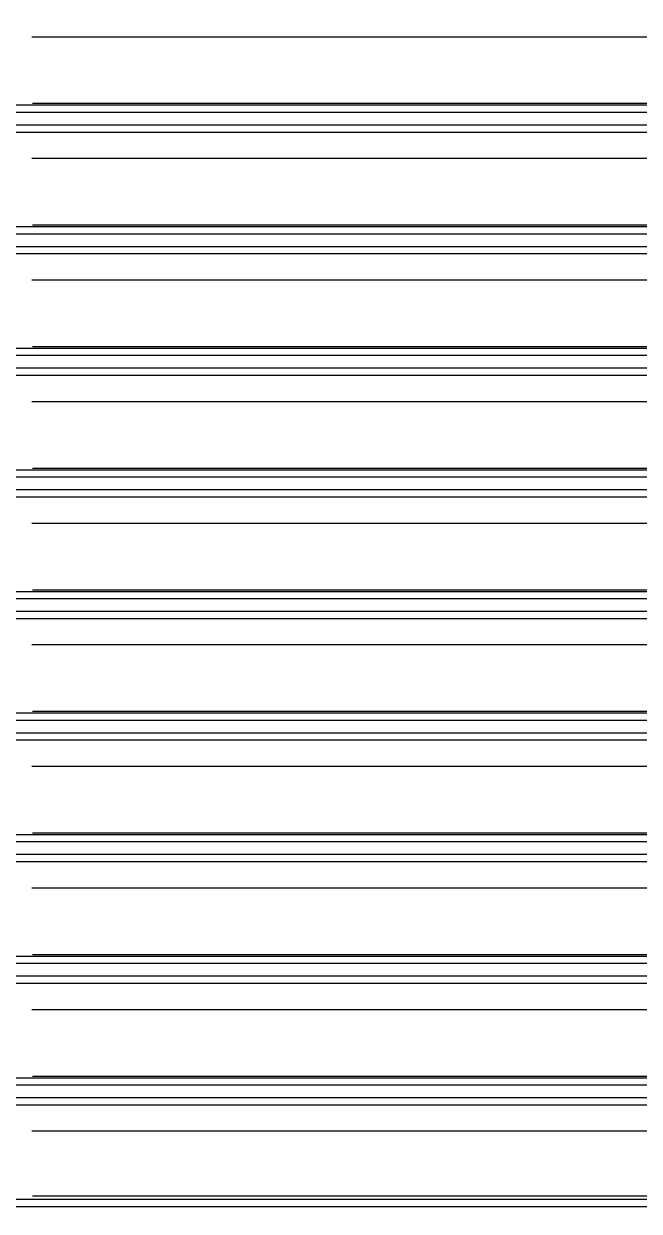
# Model space of a CAD drawing. Header units: millimetres. Extents: x -56261 to 196039, y 9480 to 100001.
# Drawn here: x 33486.8 to 33516.3, y 95736.9 to 95793.9 of the extents above; entities that cross this region are included whole.
import ezdxf

# ---------------------------------------------------------------- set-up
doc = ezdxf.new("R2010")
doc.units = ezdxf.units.MM
doc.set_wipeout_variables(frame=1)
doc.layers.add('SS-AIRCON', color=5, linetype='Continuous')
doc.layers.add('SS-TEXT', color=7, linetype='Continuous')

# ---------------------------------------------------------------- blocks, each defined once
blk = doc.blocks.new('I48T')
at = {"layer": 'SS-AIRCON', "color": 0, "linetype": 'Continuous'}
for p, q in [((599.9006, -0.68208), (-599.9007, -0.68208)), ((578.5326, -1.18017), (-578.5326, -1.18017)), ((211.5156, -1.40267), (294.9155, -1.40267)), ((211.5486, -5.96102), (294.9485, -5.96102)), ((-599.9007, -8.31793), (599.9006, -8.31793)), ((580.0736, -7.82954), (-580.0737, -7.82954)), ((599.9006, -9.23208), (-599.9007, -9.23208)), ((578.5326, -9.73017), (-578.5326, -9.73017)), ((294.9008, -9.84772), (211.5009, -9.84772)), ((211.5486, -14.51102), (294.9485, -14.51102)), ((580.0736, -16.37954), (-580.0737, -16.37954)), ((-599.9007, -16.86793), (599.9006, -16.86793)), ((599.9006, -17.78208), (-599.9007, -17.78208)), ((578.5326, -18.28017), (-578.5326, -18.28017)), ((294.9008, -18.39772), (211.5009, -18.39772)), ((211.5486, -23.06102), (294.9485, -23.06102)), ((580.0736, -24.92954), (-580.0737, -24.92954)), ((-599.9007, -25.41793), (599.9006, -25.41793)), ((599.9006, -26.33208), (-599.9007, -26.33208)), ((578.5326, -26.83017), (-578.5326, -26.83017)), ((294.9008, -26.94772), (211.5009, -26.94772)), ((211.5486, -31.61102), (294.9485, -31.61102)), ((-599.9007, -33.96793), (599.9006, -33.96793)), ((580.0736, -33.47954), (-580.0737, -33.47954)), ((599.9006, -34.88208), (-599.9007, -34.88208)), ((578.5326, -35.38017), (-578.5326, -35.38017)), ((294.9008, -35.49772), (211.5009, -35.49772)), ((211.5486, -40.16102), (294.9485, -40.16102)), ((-599.9007, -42.51793), (599.9006, -42.51793)), ((580.0736, -42.02954), (-580.0737, -42.02954)), ((599.9006, -43.43208), (-599.9007, -43.43208)), ((578.5326, -43.93017), (-578.5326, -43.93017)), ((294.9008, -44.04772), (211.5009, -44.04772)), ((211.5486, -48.71102), (294.9485, -48.71102)), ((580.0736, -50.57954), (-580.0737, -50.57954)), ((-599.9007, -51.06793), (599.9006, -51.06793)), ((599.9006, -51.98208), (-599.9007, -51.98208)), ((578.5326, -52.48017), (-578.5326, -52.48017)), ((294.9008, -52.59772), (211.5009, -52.59772)), ((211.5486, -57.26102), (294.9485, -57.26102)), ((580.0736, -59.12954), (-580.0737, -59.12954)), ((-599.9007, -59.61793), (599.9006, -59.61793)), ((599.9006, -60.53208), (-599.9007, -60.53208)), ((578.5326, -61.03017), (-578.5326, -61.03017)), ((294.9008, -61.14772), (211.5009, -61.14772)), ((211.5486, -65.81102), (294.9485, -65.81102)), ((-599.9007, -68.16793), (599.9006, -68.16793)), ((580.0736, -67.67954), (-580.0737, -67.67954)), ((599.9006, -69.08208), (-599.9007, -69.08208)), ((578.5326, -69.58017), (-578.5326, -69.58017)), ((294.9008, -69.69772), (211.5009, -69.69772)), ((211.5486, -74.36102), (294.9485, -74.36102)), ((-599.9007, -76.71793), (599.9006, -76.71793)), ((580.0736, -76.22954), (-580.0737, -76.22954)), ((599.9006, -77.63208), (-599.9007, -77.63208)), ((578.5326, -78.13017), (-578.5326, -78.13017)), ((294.9008, -78.24772), (211.5009, -78.24772)), ((211.5486, -82.91102), (294.9485, -82.91102))]:
    blk.add_line(p, q, dxfattribs=at)
blk = doc.blocks.new('A$C43DE16F2')
blk.add_wipeout([(0, 14550), (0, 0), (29100, 0), (29100, 14550)]).dxf.layer = 'SS-TEXT'
at = {"layer": 'SS-TEXT', "linetype": 'Continuous', "xscale": 1.577261091527505, "yscale": 1.577261091527505, "zscale": 1.577261091527505, "rotation": 180}
blk.add_blockref('I48T', (11081.92, 7128.46), dxfattribs=at)

msp = doc.modelspace()

# ---------------------------------------------------------------- block references
at = {"layer": 'SS-TEXT', "xscale": 0.4331186193392458, "yscale": 0.4331186193392458, "zscale": 0.4331186193392458}
msp.add_blockref('A$C43DE16F2', (28888.861, 92649.191), dxfattribs=at)

doc.saveas('drawing.dxf')
